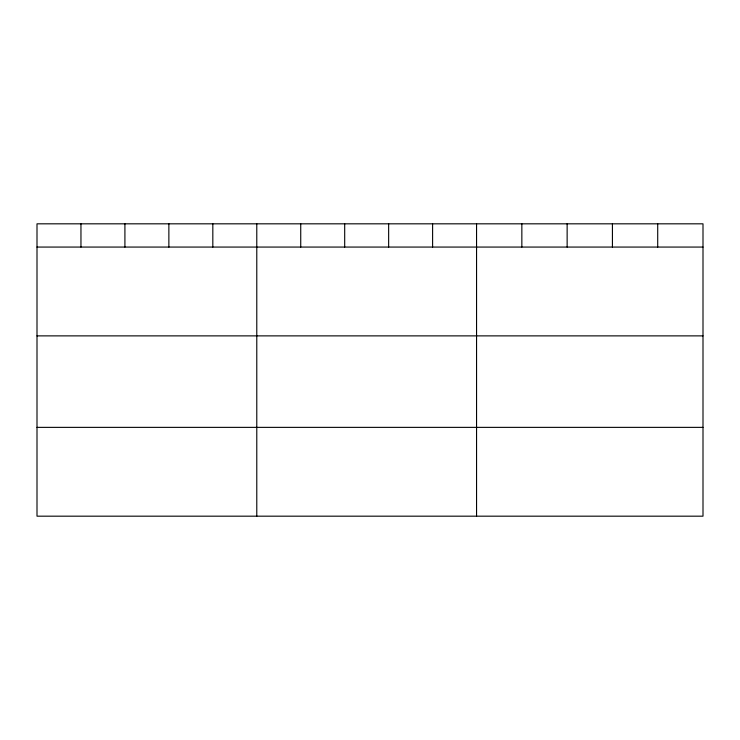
<?xml version="1.0" encoding="UTF-8"?>
<svg xmlns="http://www.w3.org/2000/svg" width="740" height="740" viewBox="0 0 740 740"><rect width="100%" height="100%" fill="white"/><g stroke="black" fill="none" stroke-linecap="round" stroke-linejoin="round"><path stroke-width="1.11" d="M703 247.068L703 516.178L37 516.178L37 223.822L703 223.822L703 247.068L37 247.068M37 335.877L703 335.877M37 427.368L703 427.368M657.712 223.822L657.712 247.068M612.424 223.822L612.424 247.068M567.136 223.822L567.136 247.068M521.848 223.822L521.848 247.068M476.56 223.822L476.56 516.178M432.604 223.822L432.604 247.068M388.648 223.822L388.648 247.068M344.692 223.822L344.692 247.068M300.736 223.822L300.736 247.068M256.78 223.822L256.78 516.178M212.824 223.822L212.824 247.068M168.868 223.822L168.868 247.068M124.912 223.822L124.912 247.068M80.956 223.822L80.956 247.068"/></g></svg>
